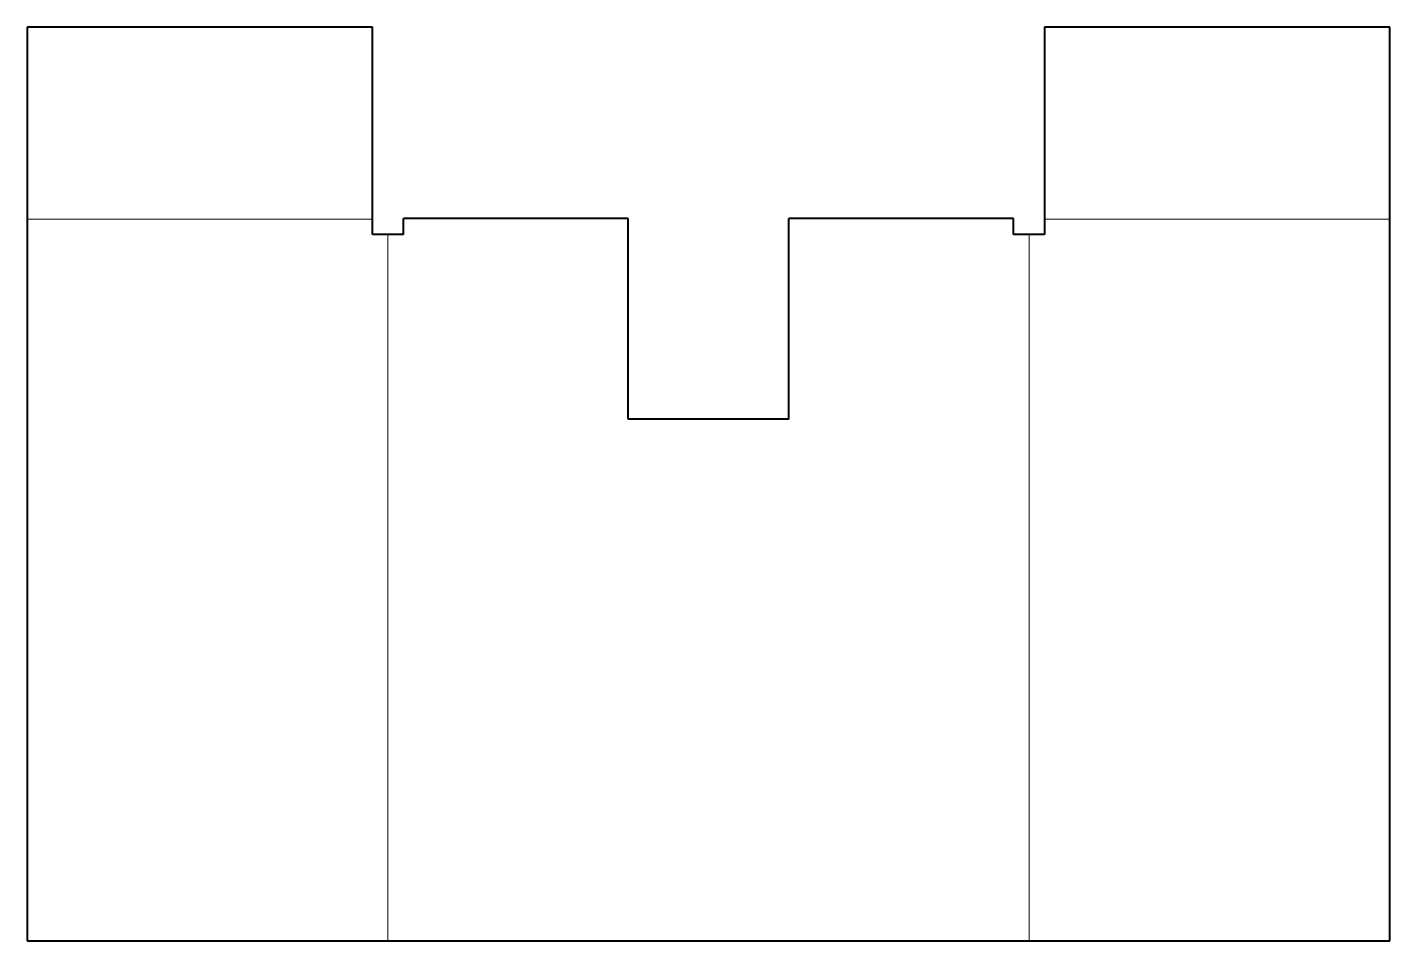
# Model space of a CAD drawing. Header units: centimetres. Extents: x -8.5 to 8.5, y -5.7 to 12.8.
# Drawn here: x -8.48 to 8.48, y -5.69 to 5.69 of the extents above; entities that cross this region are included whole.
import ezdxf
from ezdxf.lldxf.tags import DXFTag

# ---------------------------------------------------------------- set-up
doc = ezdxf.new("R2010")
doc.units = ezdxf.units.CM
doc.header["$MEASUREMENT"] = 0
doc.layers.add('SHEETMETAL_BEND_LINES_DOWN', color=7, linetype='Continuous')
doc.layers.add('Visible', color=7, linetype='Continuous')
tags = doc.linetypes.add('New Line1', pattern=[0.7, 0.4, -0.1, 0.1, -0.1]).pattern_tags.tags
tags[10:11] = [DXFTag(74, 4), DXFTag(75, 0), DXFTag(340, '0'), DXFTag(46, 1.0), DXFTag(50, 0.0), DXFTag(44, 0.0), DXFTag(45, 0.0)]
tags[8:9] = [DXFTag(74, 4), DXFTag(75, 0), DXFTag(340, '0'), DXFTag(46, 1.0), DXFTag(50, 0.0), DXFTag(44, 0.0), DXFTag(45, 0.0)]
tags[6:7] = [DXFTag(74, 4), DXFTag(75, 0), DXFTag(340, '0'), DXFTag(46, 1.0), DXFTag(50, 0.0), DXFTag(44, 0.0), DXFTag(45, 0.0)]
tags[4:5] = [DXFTag(74, 4), DXFTag(75, 0), DXFTag(340, '0'), DXFTag(46, 1.0), DXFTag(50, 0.0), DXFTag(44, 0.0), DXFTag(45, 0.0)]
tags = doc.linetypes.add('New Line2', pattern=[0.7, 0.4, -0.1, 0.1, -0.1]).pattern_tags.tags
tags[10:11] = [DXFTag(74, 4), DXFTag(75, 0), DXFTag(340, '0'), DXFTag(46, 1.0), DXFTag(50, 0.0), DXFTag(44, 0.0), DXFTag(45, 0.0)]
tags[8:9] = [DXFTag(74, 4), DXFTag(75, 0), DXFTag(340, '0'), DXFTag(46, 1.0), DXFTag(50, 0.0), DXFTag(44, 0.0), DXFTag(45, 0.0)]
tags[6:7] = [DXFTag(74, 4), DXFTag(75, 0), DXFTag(340, '0'), DXFTag(46, 1.0), DXFTag(50, 0.0), DXFTag(44, 0.0), DXFTag(45, 0.0)]
tags[4:5] = [DXFTag(74, 4), DXFTag(75, 0), DXFTag(340, '0'), DXFTag(46, 1.0), DXFTag(50, 0.0), DXFTag(44, 0.0), DXFTag(45, 0.0)]
tags = doc.linetypes.add('New Line3', pattern=[0.7, 0.4, -0.1, 0.1, -0.1]).pattern_tags.tags
tags[10:11] = [DXFTag(74, 4), DXFTag(75, 0), DXFTag(340, '0'), DXFTag(46, 1.0), DXFTag(50, 0.0), DXFTag(44, 0.0), DXFTag(45, 0.0)]
tags[8:9] = [DXFTag(74, 4), DXFTag(75, 0), DXFTag(340, '0'), DXFTag(46, 1.0), DXFTag(50, 0.0), DXFTag(44, 0.0), DXFTag(45, 0.0)]
tags[6:7] = [DXFTag(74, 4), DXFTag(75, 0), DXFTag(340, '0'), DXFTag(46, 1.0), DXFTag(50, 0.0), DXFTag(44, 0.0), DXFTag(45, 0.0)]
tags[4:5] = [DXFTag(74, 4), DXFTag(75, 0), DXFTag(340, '0'), DXFTag(46, 1.0), DXFTag(50, 0.0), DXFTag(44, 0.0), DXFTag(45, 0.0)]
tags = doc.linetypes.add('New Line4', pattern=[0.7, 0.4, -0.1, 0.1, -0.1]).pattern_tags.tags
tags[10:11] = [DXFTag(74, 4), DXFTag(75, 0), DXFTag(340, '0'), DXFTag(46, 1.0), DXFTag(50, 0.0), DXFTag(44, 0.0), DXFTag(45, 0.0)]
tags[8:9] = [DXFTag(74, 4), DXFTag(75, 0), DXFTag(340, '0'), DXFTag(46, 1.0), DXFTag(50, 0.0), DXFTag(44, 0.0), DXFTag(45, 0.0)]
tags[6:7] = [DXFTag(74, 4), DXFTag(75, 0), DXFTag(340, '0'), DXFTag(46, 1.0), DXFTag(50, 0.0), DXFTag(44, 0.0), DXFTag(45, 0.0)]
tags[4:5] = [DXFTag(74, 4), DXFTag(75, 0), DXFTag(340, '0'), DXFTag(46, 1.0), DXFTag(50, 0.0), DXFTag(44, 0.0), DXFTag(45, 0.0)]

msp = doc.modelspace()

# ---------------------------------------------------------------- linework, layer by layer
at = {"layer": 'SHEETMETAL_BEND_LINES_DOWN', "linetype": 'New Line4', "lineweight": 13}
msp.add_open_spline([(-4.18485, 3.3), (-4.18485, 3.3), (-8.48485, 3.3), (-8.48485, 3.3)], degree=3, dxfattribs=at)
at = {"layer": 'SHEETMETAL_BEND_LINES_DOWN', "linetype": 'New Line2', "lineweight": 13}
msp.add_open_spline([(4.18485, 3.3), (4.18485, 3.3), (8.48485, 3.3), (8.48485, 3.3)], degree=3, dxfattribs=at)
at = {"layer": 'SHEETMETAL_BEND_LINES_DOWN', "linetype": 'New Line3', "lineweight": 13}
msp.add_open_spline([(-3.99242, -5.69242), (-3.99242, -5.69242), (-3.99242, 3.10758), (-3.99242, 3.10758)], degree=3, dxfattribs=at)
at = {"layer": 'SHEETMETAL_BEND_LINES_DOWN', "linetype": 'New Line1', "lineweight": 13}
msp.add_open_spline([(3.99242, -5.69242), (3.99242, -5.69242), (3.99242, 3.10758), (3.99242, 3.10758)], degree=3, dxfattribs=at)
at = {"layer": 'Visible', "lineweight": 40}
for points in [[(-8.48485, 5.69242), (-8.48485, 5.69242), (-8.48485, -5.69242), (-8.48485, -5.69242)], [(-4.18485, 5.69242), (-4.18485, 5.69242), (-8.48485, 5.69242), (-8.48485, 5.69242)], [(-4.18485, 3.10758), (-4.18485, 3.10758), (-4.18485, 5.69242), (-4.18485, 5.69242)], [(8.48485, 5.69242), (8.48485, 5.69242), (4.18485, 5.69242), (4.18485, 5.69242)], [(4.18485, 5.69242), (4.18485, 5.69242), (4.18485, 3.10758), (4.18485, 3.10758)], [(8.48485, -5.69242), (8.48485, -5.69242), (8.48485, 5.69242), (8.48485, 5.69242)], [(-1, 3.30758), (-1, 3.30758), (-3.8, 3.30758), (-3.8, 3.30758)], [(-3.8, 3.10758), (-3.8, 3.10758), (-3.8, 3.30758), (-3.8, 3.30758)], [(-1, 0.80758), (-1, 0.80758), (-1, 3.30758), (-1, 3.30758)], [(3.8, 3.30758), (3.8, 3.30758), (1, 3.30758), (1, 3.30758)], [(1, 0.80758), (1, 0.80758), (1, 3.30758), (1, 3.30758)], [(3.8, 3.10758), (3.8, 3.10758), (3.8, 3.30758), (3.8, 3.30758)], [(-3.8, 3.10758), (-3.8, 3.10758), (-4.18485, 3.10758), (-4.18485, 3.10758)], [(4.18485, 3.10758), (4.18485, 3.10758), (3.8, 3.10758), (3.8, 3.10758)], [(1, 0.80758), (1, 0.80758), (-1, 0.80758), (-1, 0.80758)], [(-8.48485, -5.69242), (-8.48485, -5.69242), (8.48485, -5.69242), (8.48485, -5.69242)]]:
    msp.add_open_spline(points, degree=3, dxfattribs=at)

doc.saveas('drawing.dxf')
